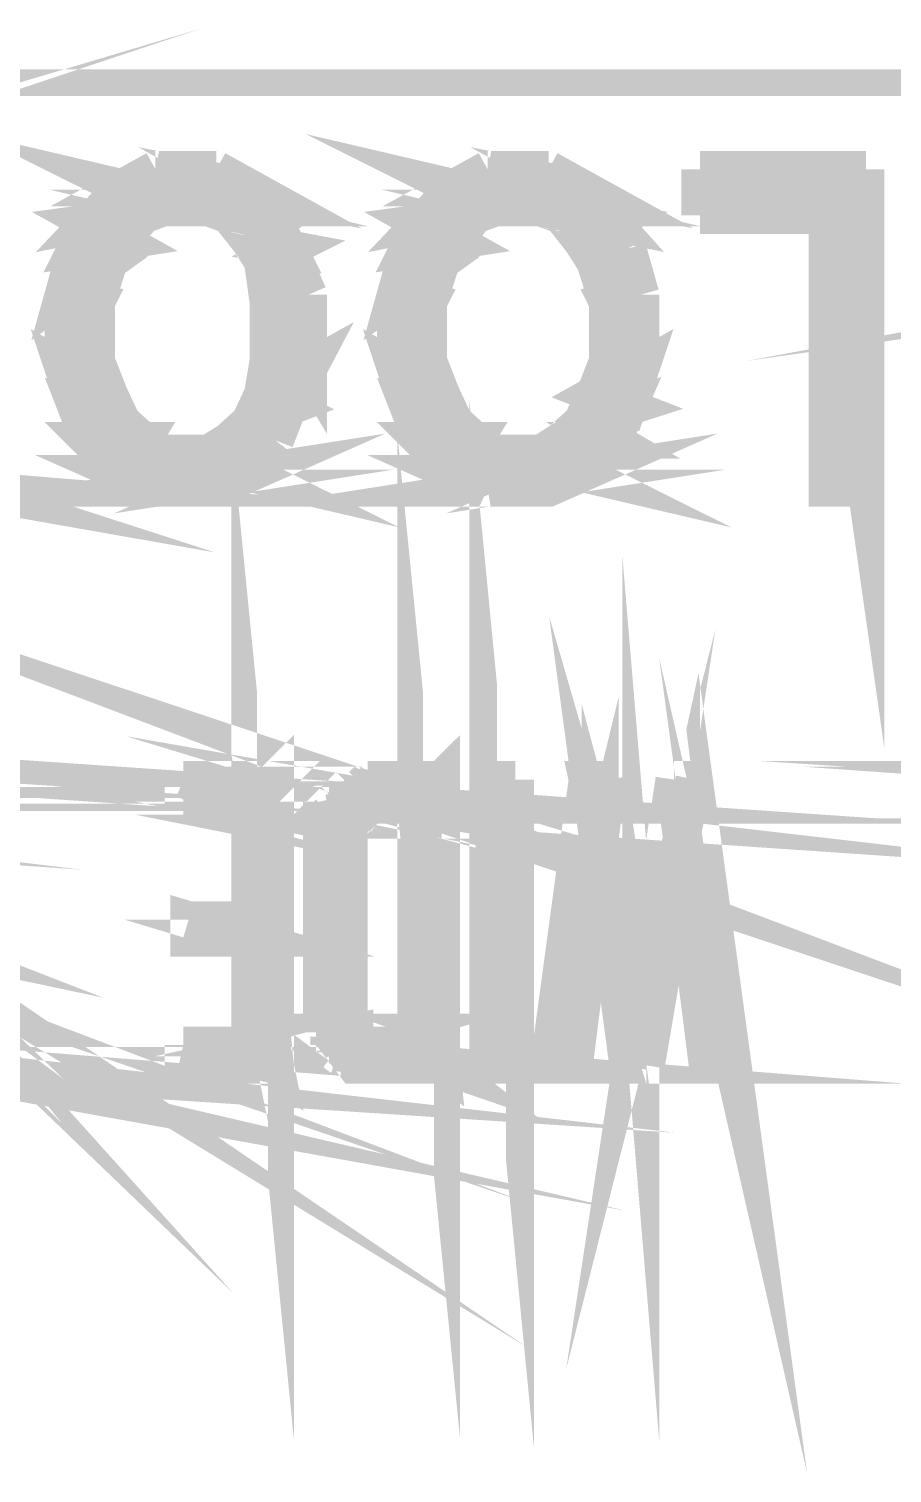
# Model space of a CAD drawing. Header units: inches. Extents: x -524 to 1067, y -71 to 1110.
# Drawn here: x 687.3 to 717.4, y 611.1 to 661.6 of the extents above; entities that cross this region are included whole.
import ezdxf

# ---------------------------------------------------------------- set-up
doc = ezdxf.new("R2010")
doc.units = ezdxf.units.IN
doc.header["$MEASUREMENT"] = 0
doc.layers.add('H', color=7, linetype='Continuous')
doc.layers.add('P', color=7, linetype='Continuous')

msp = doc.modelspace()

# ---------------------------------------------------------------- hatches: boundary and pattern name
at = {"layer": 'H', "linetype": 'Continuous'}
for points in [[(693.5561592938659, 655.2548138905555), (690.5304436847878, 655.9628824408103), (691.7567892151258, 656.6709509910648), (693.8152977839077, 656.6709509910648), (694.9759462322634, 655.9628824408103), (693.5561592938659, 655.2548138905555)], [(705.1443945879837, 655.2548138905555), (702.1186789789053, 655.9628824408103), (703.3450245092436, 656.6709509910648), (705.4035330780255, 656.6709509910648), (706.5641815263812, 655.9628824408103), (705.1443945879837, 655.2548138905555)], [(710.7468957459273, 655.0613724824962), (710.7468957459273, 656.6709509910648), (716.5428383119299, 656.6709509910648), (715.1230513735325, 655.0613724824962), (710.7468957459273, 655.0613724824962)], [(716.5428383119299, 645.5352955950482), (715.1230513735325, 655.0613724824962), (716.5428383119299, 656.6709509910648), (716.5428383119299, 645.5352955950482)], [(691.9465807852973, 655.2548138905555), (689.4391421563023, 654.8058838303424), (690.5304436847878, 655.9628824408103), (693.5561592938659, 655.2548138905555), (691.9465807852973, 655.2548138905555)], [(695.8738063526894, 654.8058838303424), (693.5561592938659, 655.2548138905555), (694.9759462322634, 655.9628824408103), (695.8738063526894, 654.8058838303424)], [(703.5348160794149, 655.2548138905555), (701.0273774504201, 654.8058838303424), (702.1186789789053, 655.9628824408103), (705.1443945879837, 655.2548138905555), (703.5348160794149, 655.2548138905555)], [(707.721180136849, 654.8058838303424), (705.1443945879837, 655.2548138905555), (706.5641815263812, 655.9628824408103), (707.721180136849, 654.8058838303424)], [(689.4391421563023, 654.8058838303424), (691.9465807852973, 655.2548138905555), (691.2385122350424, 655.0613724824962), (690.5304436847878, 654.0941654421996), (690.0815136245747, 653.386096891945), (689.6289337264739, 652.0356568734179), (688.4719351160059, 649.7180098145943), (688.4719351160059, 652.2947953634597), (688.920865176219, 653.9043738720284), (689.4391421563023, 654.8058838303424)], [(695.8738063526894, 654.8058838303424), (696.3263862507904, 653.9043738720284), (697.0344548010453, 652.2947953634597), (697.0344548010453, 649.7180098145943), (695.6840147825183, 652.0356568734179), (695.4248762924767, 653.386096891945), (694.9759462322634, 654.0941654421996), (694.2642278441208, 655.0613724824962), (693.5561592938659, 655.2548138905555), (695.8738063526894, 654.8058838303424)], [(701.0273774504201, 654.8058838303424), (703.5348160794149, 655.2548138905555), (702.8267475291602, 655.0613724824962), (702.1186789789053, 654.0941654421996), (701.6697489186922, 653.386096891945), (701.2171690205914, 652.0356568734179), (700.0601704101236, 649.7180098145943), (700.0601704101236, 652.2947953634597), (700.5091004703365, 653.9043738720284), (701.0273774504201, 654.8058838303424)], [(707.721180136849, 654.8058838303424), (708.1701101970618, 653.9043738720284), (708.6226900951631, 652.2947953634597), (708.6226900951631, 649.7180098145943), (707.4620416468072, 652.0356568734179), (707.013111586594, 653.386096891945), (706.5641815263812, 654.0941654421996), (705.8524631382384, 655.0613724824962), (705.1443945879837, 655.2548138905555), (707.721180136849, 654.8058838303424)], [(715.1230513735325, 645.5352955950482), (715.1230513735325, 655.0613724824962), (716.5428383119299, 645.5352955950482), (715.1230513735325, 645.5352955950482)], [(688.4719351160059, 649.7180098145943), (689.6289337264739, 652.0356568734179), (689.6289337264739, 649.9114512226537), (690.0815136245747, 648.750802774298), (690.5304436847878, 647.852942653872), (691.2385122350424, 647.1412242657291), (691.9465807852973, 646.6922942055161), (690.5304436847878, 645.9842256552613), (689.4391421563023, 647.1412242657291), (688.920865176219, 648.3018727140848), (688.4719351160059, 649.7180098145943)], [(697.0344548010453, 649.7180098145943), (696.3263862507904, 648.3018727140848), (695.8738063526894, 647.1412242657291), (694.9759462322634, 645.9842256552613), (693.5561592938659, 646.6922942055161), (694.2642278441208, 647.1412242657291), (694.9759462322634, 647.852942653872), (695.4248762924767, 648.750802774298), (695.6840147825183, 649.9114512226537), (695.6840147825183, 652.0356568734179), (697.0344548010453, 649.7180098145943)], [(700.0601704101236, 649.7180098145943), (701.2171690205914, 652.0356568734179), (701.2171690205914, 649.9114512226537), (701.6697489186922, 648.750802774298), (702.1186789789053, 647.852942653872), (702.8267475291602, 647.1412242657291), (703.5348160794149, 646.6922942055161), (702.1186789789053, 645.9842256552613), (701.0273774504201, 647.1412242657291), (700.5091004703365, 648.3018727140848), (700.0601704101236, 649.7180098145943)], [(708.6226900951631, 649.7180098145943), (708.1701101970618, 648.3018727140848), (707.721180136849, 647.1412242657291), (706.5641815263812, 645.9842256552613), (705.1443945879837, 646.6922942055161), (705.8524631382384, 647.1412242657291), (706.5641815263812, 647.852942653872), (707.013111586594, 648.750802774298), (707.4620416468072, 649.9114512226537), (707.4620416468072, 652.0356568734179), (708.6226900951631, 649.7180098145943)], [(691.7567892151258, 645.5352955950482), (690.5304436847878, 645.9842256552613), (691.9465807852973, 646.6922942055161), (694.9759462322634, 645.9842256552613), (693.8152977839077, 645.5352955950482), (691.7567892151258, 645.5352955950482)], [(694.9759462322634, 645.9842256552613), (691.9465807852973, 646.6922942055161), (693.5561592938659, 646.6922942055161), (694.9759462322634, 645.9842256552613)], [(703.3450245092436, 645.5352955950482), (702.1186789789053, 645.9842256552613), (703.5348160794149, 646.6922942055161), (706.5641815263812, 645.9842256552613), (705.4035330780255, 645.5352955950482), (703.3450245092436, 645.5352955950482)], [(706.5641815263812, 645.9842256552613), (703.5348160794149, 646.6922942055161), (705.1443945879837, 646.6922942055161), (706.5641815263812, 645.9842256552613)], [(692.6582991734399, 634.3959903611437), (692.6582991734399, 635.3631974014402), (695.8738063526894, 635.3631974014402), (694.9759462322634, 634.3959903611437), (692.6582991734399, 634.3959903611437)], [(695.8738063526894, 625.3845406158912), (694.9759462322634, 634.3959903611437), (695.8738063526894, 635.3631974014402), (695.8738063526894, 625.3845406158912)], [(700.7682389603783, 634.3959903611437), (698.0016618413417, 634.6551288511854), (698.1914534115131, 634.9106175033392), (700.7682389603783, 634.3959903611437)], [(700.7682389603783, 634.3959903611437), (698.1914534115131, 634.9106175033392), (698.4505919015546, 635.1040589113984), (698.7097303915964, 635.1040589113984), (700.7682389603783, 634.3959903611437)], [(700.7682389603783, 634.3959903611437), (698.7097303915964, 635.1040589113984), (698.899521961768, 635.1040589113984), (699.1586604518095, 635.3631974014402), (700.7682389603783, 634.3959903611437)], [(700.7682389603783, 634.3959903611437), (699.1586604518095, 635.3631974014402), (701.6697489186922, 635.3631974014402), (700.7682389603783, 634.3959903611437)], [(701.6697489186922, 625.3845406158912), (700.7682389603783, 634.3959903611437), (701.6697489186922, 635.3631974014402), (701.6697489186922, 625.3845406158912)], [(703.3450245092436, 625.3845406158912), (703.3450245092436, 635.3631974014402), (704.2465344675575, 635.3631974014402), (704.2465344675575, 625.3845406158912), (703.3450245092436, 625.3845406158912)], [(707.2722500766358, 633.2353419127879), (705.4035330780255, 625.3845406158912), (706.8196701785348, 635.3631974014402), (707.4620416468072, 635.3631974014402), (707.2722500766358, 633.2353419127879)], [(708.6226900951631, 627.7021876747147), (707.2722500766358, 633.2353419127879), (707.4620416468072, 635.3631974014402), (708.6226900951631, 627.7021876747147)], [(710.0388271956724, 633.2353419127879), (708.6226900951631, 627.7021876747147), (709.7796887056309, 635.3631974014402), (710.4877572558855, 635.3631974014402), (710.0388271956724, 633.2353419127879)], [(711.907544194283, 625.3845406158912), (710.0388271956724, 633.2353419127879), (710.4877572558855, 635.3631974014402), (711.907544194283, 625.3845406158912)], [(697.7425233513002, 634.3959903611437), (698.0016618413417, 634.6551288511854), (700.7682389603783, 634.3959903611437), (697.7425233513002, 634.3959903611437)], [(695.8738063526894, 625.3845406158912), (694.9759462322634, 629.7606962434966), (694.9759462322634, 634.3959903611437), (695.8738063526894, 625.3845406158912)], [(697.5490819432409, 633.9470603009305), (697.7425233513002, 634.2025489530845), (699.1586604518095, 634.3959903611437), (698.899521961768, 634.2025489530845), (698.7097303915964, 634.2025489530845), (697.5490819432409, 633.9470603009305)], [(698.4505919015546, 633.2353419127879), (697.5490819432409, 626.9941191244601), (697.5490819432409, 633.9470603009305), (698.7097303915964, 634.2025489530845), (698.7097303915964, 633.9470603009305), (698.4505919015546, 633.687921810889), (698.4505919015546, 633.2353419127879)], [(697.7425233513002, 634.2025489530845), (697.7425233513002, 634.3959903611437), (699.1586604518095, 634.3959903611437), (697.7425233513002, 634.2025489530845)], [(701.6697489186922, 625.3845406158912), (700.7682389603783, 626.092609166146), (700.7682389603783, 634.3959903611437), (701.6697489186922, 625.3845406158912)], [(697.5490819432409, 626.9941191244601), (698.4505919015546, 633.2353419127879), (698.4505919015546, 626.7349806344183), (697.5490819432409, 626.9941191244601)], [(705.4035330780255, 625.3845406158912), (707.2722500766358, 633.2353419127879), (707.2722500766358, 632.7864118525749), (705.4035330780255, 625.3845406158912)], [(708.6226900951631, 627.7021876747147), (707.2722500766358, 632.5272733625332), (707.2722500766358, 633.2353419127879), (708.6226900951631, 627.7021876747147)], [(708.6226900951631, 627.7021876747147), (710.0388271956724, 633.2353419127879), (710.0388271956724, 632.7864118525749), (708.6226900951631, 627.7021876747147)], [(711.907544194283, 625.3845406158912), (710.0388271956724, 632.5272733625332), (710.0388271956724, 633.2353419127879), (711.907544194283, 625.3845406158912)], [(705.4035330780255, 625.3845406158912), (707.2722500766358, 632.7864118525749), (707.2722500766358, 632.5272733625332), (706.3050430363396, 625.3845406158912), (705.4035330780255, 625.3845406158912)], [(708.1701101970618, 625.3845406158912), (707.2722500766358, 632.5272733625332), (708.6226900951631, 627.7021876747147), (708.6226900951631, 627.4430491846731), (708.1701101970618, 625.3845406158912)], [(708.6226900951631, 627.7021876747147), (710.0388271956724, 632.7864118525749), (710.0388271956724, 632.5272733625332), (708.8818285852046, 625.3845406158912), (708.6226900951631, 627.7021876747147)], [(710.9403371539865, 625.3845406158912), (710.0388271956724, 632.5272733625332), (711.907544194283, 625.3845406158912), (710.9403371539865, 625.3845406158912)], [(692.9137878255935, 629.7606962434966), (692.9137878255935, 630.4687647937513), (694.9759462322634, 629.7606962434966), (692.9137878255935, 629.7606962434966)], [(694.9759462322634, 629.7606962434966), (692.9137878255935, 630.4687647937513), (694.9759462322634, 630.4687647937513), (694.9759462322634, 629.7606962434966)], [(695.8738063526894, 625.3845406158912), (694.9759462322634, 626.092609166146), (694.9759462322634, 629.7606962434966), (695.8738063526894, 625.3845406158912)], [(708.1701101970618, 625.3845406158912), (708.6226900951631, 627.2496077766139), (708.6226900951631, 627.4430491846731), (708.8818285852046, 625.3845406158912), (708.1701101970618, 625.3845406158912)], [(708.1701101970618, 625.3845406158912), (708.6226900951631, 627.4430491846731), (708.6226900951631, 627.2496077766139), (708.1701101970618, 625.3845406158912)], [(708.8818285852046, 625.3845406158912), (708.6226900951631, 627.4430491846731), (708.6226900951631, 627.7021876747147), (708.8818285852046, 625.3845406158912)], [(697.5490819432409, 626.541539226359), (697.5490819432409, 626.9941191244601), (698.4505919015546, 626.7349806344183), (697.5490819432409, 626.541539226359)], [(697.7425233513002, 626.2824007363174), (697.5490819432409, 626.541539226359), (698.4505919015546, 626.7349806344183), (698.4505919015546, 626.541539226359), (698.7097303915964, 626.541539226359), (698.7097303915964, 626.2824007363174), (697.7425233513002, 626.092609166146), (697.7425233513002, 626.2824007363174)], [(692.6582991734399, 625.3845406158912), (692.6582991734399, 626.092609166146), (695.8738063526894, 625.3845406158912), (692.6582991734399, 625.3845406158912)], [(695.8738063526894, 625.3845406158912), (692.6582991734399, 626.092609166146), (694.9759462322634, 626.092609166146), (695.8738063526894, 625.3845406158912)], [(697.7425233513002, 626.092609166146), (698.7097303915964, 626.2824007363174), (698.899521961768, 626.2824007363174), (699.1586604518095, 626.092609166146), (697.7425233513002, 626.092609166146)], [(701.6697489186922, 625.3845406158912), (698.0016618413417, 625.8334706761044), (698.0016618413417, 626.092609166146), (699.6112403499103, 626.092609166146), (701.6697489186922, 625.3845406158912)], [(701.6697489186922, 625.3845406158912), (698.4505919015546, 625.5743321860626), (698.1914534115131, 625.5743321860626), (698.0016618413417, 625.8334706761044), (701.6697489186922, 625.3845406158912)], [(701.6697489186922, 625.3845406158912), (699.6112403499103, 626.092609166146), (700.7682389603783, 626.092609166146), (701.6697489186922, 625.3845406158912)], [(698.7097303915964, 625.3845406158912), (698.4505919015546, 625.5743321860626), (701.6697489186922, 625.3845406158912), (698.7097303915964, 625.3845406158912)]]:
    msp.add_hatch(color=256, dxfattribs=at).paths.add_polyline_path(points)

# ---------------------------------------------------------------- linework, layer by layer
at = {"layer": 'P'}
for points, const_width in [([(657.1818749029442, 650.2326369567897), (655.05766925218, 649.5245684065353), (658.0833848612583, 650.4260783648492)], 1.288392774432608), ([(1045.838512235043, 659.6966666001433), (322.0245613318464, 659.6966666001433)], 0.927058823529412), ([(743.5808373855753, 655.0613724824964), (741.777817468947, 654.8058838303425), (744.5443945879838, 655.3205109725379)], 1.288392774432608), ([(693.5561592938659, 655.3205109725379), (691.9465807852973, 655.3205109725379), (690.5304436847878, 656.0285795227926), (693.5561592938659, 655.3205109725379)], 1.288392774432608), ([(705.1443945879837, 655.3205109725379), (703.5348160794149, 655.3205109725379), (702.1186789789053, 656.0285795227926), (705.1443945879837, 655.3205109725379)], 1.288392774432608), ([(694.9759462322634, 656.0285795227926), (690.5304436847878, 656.0285795227926), (691.6910921331435, 656.670950991065)], 1.288392774432608), ([(691.6910921331435, 656.670950991065), (694.9759462322634, 656.0285795227926), (693.8152977839077, 656.670950991065)], 1.288392774432608), ([(693.8152977839077, 656.670950991065), (691.6910921331435, 656.670950991065)], 1.288392774432608), ([(691.6910921331435, 656.670950991065), (694.9759462322634, 656.0285795227926)], 1.288392774432608), ([(706.5641815263812, 656.0285795227926), (702.1186789789053, 656.0285795227926), (703.279327427261, 656.670950991065)], 1.288392774432608), ([(703.279327427261, 656.670950991065), (706.5641815263812, 656.0285795227926), (705.4035330780255, 656.670950991065)], 1.288392774432608), ([(705.4035330780255, 656.670950991065), (703.279327427261, 656.670950991065)], 1.288392774432608), ([(703.279327427261, 656.670950991065), (706.5641815263812, 656.0285795227926)], 1.288392774432608), ([(715.1230513735325, 655.0613724824964), (710.6811986639448, 656.670950991065)], 1.288392774432608), ([(710.6811986639448, 656.670950991065), (710.6811986639448, 655.0613724824964)], 1.288392774432608), ([(715.1230513735325, 655.0613724824964), (710.6811986639448, 656.670950991065)], 1.288392774432608), ([(710.6811986639448, 656.670950991065), (716.4771412299476, 656.670950991065)], 1.288392774432608), ([(716.4771412299476, 656.670950991065), (715.1230513735325, 655.0613724824964)], 1.288392774432608), ([(716.4771412299476, 656.670950991065), (715.1230513735325, 655.0613724824964)], 1.288392774432608), ([(715.1230513735325, 655.0613724824964), (716.4771412299476, 645.5352955950484), (716.4771412299476, 656.670950991065)], 1.288392774432608), ([(690.5304436847878, 656.0285795227926), (689.37344507432, 654.8058838303425), (691.9465807852973, 655.3205109725379)], 1.288392774432608), ([(691.9465807852973, 655.3205109725379), (690.5304436847878, 656.0285795227926)], 1.288392774432608), ([(694.9759462322634, 656.0285795227926), (690.5304436847878, 656.0285795227926)], 1.288392774432608), ([(690.5304436847878, 656.0285795227926), (693.5561592938659, 655.3205109725379), (694.9759462322634, 656.0285795227926)], 1.288392774432608), ([(694.9759462322634, 656.0285795227926), (693.5561592938659, 655.3205109725379), (695.8738063526894, 654.8058838303425)], 1.288392774432608), ([(695.8738063526894, 654.8058838303425), (694.9759462322634, 656.0285795227926)], 1.288392774432608), ([(702.1186789789053, 656.0285795227926), (700.9616803684376, 654.8058838303425), (703.5348160794149, 655.3205109725379)], 1.288392774432608), ([(703.5348160794149, 655.3205109725379), (702.1186789789053, 656.0285795227926)], 1.288392774432608), ([(706.5641815263812, 656.0285795227926), (702.1186789789053, 656.0285795227926)], 1.288392774432608), ([(702.1186789789053, 656.0285795227926), (705.1443945879837, 655.3205109725379), (706.5641815263812, 656.0285795227926)], 1.288392774432608), ([(706.5641815263812, 656.0285795227926), (705.1443945879837, 655.3205109725379)], 1.288392774432608), ([(705.1443945879837, 655.3205109725379), (707.6554830548666, 654.8058838303425), (706.5641815263812, 656.0285795227926)], 1.288392774432608), ([(691.2385122350424, 655.0613724824964), (689.37344507432, 654.8058838303425), (690.5304436847878, 654.1598625241822)], 1.288392774432608), ([(691.9465807852973, 655.3205109725379), (691.2385122350424, 655.0613724824964), (689.37344507432, 654.8058838303425)], 1.288392774432608), ([(689.37344507432, 654.8058838303425), (691.9465807852973, 655.3205109725379)], 1.288392774432608), ([(690.5304436847878, 654.1598625241822), (691.2385122350424, 655.0613724824964)], 1.288392774432608), ([(693.5561592938659, 655.3205109725379), (694.2642278441208, 655.0613724824964), (695.8738063526894, 654.8058838303425)], 1.288392774432608), ([(695.8738063526894, 654.8058838303425), (693.5561592938659, 655.3205109725379)], 1.288392774432608), ([(694.2642278441208, 655.0613724824964), (695.8738063526894, 654.8058838303425), (694.9759462322634, 654.1598625241822), (694.2642278441208, 655.0613724824964)], 1.288392774432608), ([(702.8267475291602, 655.0613724824964), (700.9616803684376, 654.8058838303425), (702.1186789789053, 654.1598625241822)], 1.288392774432608), ([(703.5348160794149, 655.3205109725379), (702.8267475291602, 655.0613724824964), (700.9616803684376, 654.8058838303425)], 1.288392774432608), ([(700.9616803684376, 654.8058838303425), (703.5348160794149, 655.3205109725379)], 1.288392774432608), ([(702.1186789789053, 654.1598625241822), (702.8267475291602, 655.0613724824964)], 1.288392774432608), ([(705.1443945879837, 655.3205109725379), (705.8524631382384, 655.0613724824964)], 1.288392774432608), ([(707.6554830548666, 654.8058838303425), (705.1443945879837, 655.3205109725379)], 1.288392774432608), ([(705.8524631382384, 655.0613724824964), (707.6554830548666, 654.8058838303425)], 1.288392774432608), ([(705.8524631382384, 655.0613724824964), (707.6554830548666, 654.8058838303425), (706.5641815263812, 654.1598625241822)], 1.288392774432608), ([(706.5641815263812, 654.1598625241822), (705.8524631382384, 655.0613724824964)], 1.288392774432608), ([(710.6811986639448, 655.0613724824964), (715.1230513735325, 655.0613724824964)], 1.288392774432608), ([(715.1230513735325, 655.0613724824964), (716.4771412299476, 645.5352955950484)], 1.288392774432608), ([(716.4771412299476, 645.5352955950484), (715.1230513735325, 645.5352955950484), (715.1230513735325, 655.0613724824964)], 1.288392774432608), ([(689.37344507432, 654.8058838303425), (690.5304436847878, 654.1598625241822), (688.920865176219, 653.9043738720284), (689.37344507432, 654.8058838303425)], 1.288392774432608), ([(695.8738063526894, 654.8058838303425), (694.9759462322634, 654.1598625241822)], 1.288392774432608), ([(694.9759462322634, 654.1598625241822), (696.3263862507904, 653.9043738720284), (695.8738063526894, 654.8058838303425)], 1.288392774432608), ([(700.9616803684376, 654.8058838303425), (702.1186789789053, 654.1598625241822), (700.5091004703365, 653.9043738720284), (700.9616803684376, 654.8058838303425)], 1.288392774432608), ([(707.6554830548666, 654.8058838303425), (706.5641815263812, 654.1598625241822)], 1.288392774432608), ([(708.1701101970618, 653.9043738720284), (707.6554830548666, 654.8058838303425)], 1.288392774432608), ([(690.5304436847878, 654.1598625241822), (688.920865176219, 653.9043738720284)], 1.288392774432608), ([(688.920865176219, 653.9043738720284), (690.0815136245747, 653.4517939739276), (690.5304436847878, 654.1598625241822)], 1.288392774432608), ([(694.9759462322634, 654.1598625241822), (696.3263862507904, 653.9043738720284), (695.4248762924767, 653.4517939739276)], 1.288392774432608), ([(695.4248762924767, 653.4517939739276), (694.9759462322634, 654.1598625241822)], 1.288392774432608), ([(702.1186789789053, 654.1598625241822), (700.5091004703365, 653.9043738720284)], 1.288392774432608), ([(700.5091004703365, 653.9043738720284), (701.6697489186922, 653.4517939739276), (702.1186789789053, 654.1598625241822)], 1.288392774432608), ([(706.5641815263812, 654.1598625241822), (708.1701101970618, 653.9043738720284)], 1.288392774432608), ([(706.5641815263812, 654.1598625241822), (708.1701101970618, 653.9043738720284)], 1.288392774432608), ([(707.013111586594, 653.4517939739276), (706.5641815263812, 654.1598625241822)], 1.288392774432608), ([(688.920865176219, 653.9043738720284), (690.0815136245747, 653.4517939739276), (688.4719351160059, 652.2947953634598), (688.920865176219, 653.9043738720284)], 1.288392774432608), ([(690.0815136245747, 653.4517939739276), (688.4719351160059, 652.2947953634598)], 1.288392774432608), ([(689.6289337264739, 652.035656873418), (690.0815136245747, 653.4517939739276)], 1.288392774432608), ([(696.3263862507904, 653.9043738720284), (695.4248762924767, 653.4517939739276)], 1.288392774432608), ([(695.4248762924767, 653.4517939739276), (697.0344548010453, 652.2947953634598)], 1.288392774432608), ([(695.4248762924767, 653.4517939739276), (697.0344548010453, 652.2947953634598)], 1.288392774432608), ([(695.618317700536, 652.035656873418), (695.4248762924767, 653.4517939739276)], 1.288392774432608), ([(695.618317700536, 649.9771483046363), (695.618317700536, 652.035656873418), (697.0344548010453, 649.7180098145946)], 1.288392774432608), ([(697.0344548010453, 652.2947953634598), (696.3263862507904, 653.9043738720284)], 1.288392774432608), ([(700.5091004703365, 653.9043738720284), (701.6697489186922, 653.4517939739276), (700.0601704101236, 652.2947953634598), (700.5091004703365, 653.9043738720284)], 1.288392774432608), ([(701.6697489186922, 653.4517939739276), (700.0601704101236, 652.2947953634598)], 1.288392774432608), ([(701.2171690205914, 652.035656873418), (701.6697489186922, 653.4517939739276)], 1.288392774432608), ([(708.1701101970618, 653.9043738720284), (707.013111586594, 653.4517939739276)], 1.288392774432608), ([(708.1701101970618, 653.9043738720284), (707.013111586594, 653.4517939739276)], 1.288392774432608), ([(707.013111586594, 653.4517939739276), (708.6226900951631, 652.2947953634598)], 1.288392774432608), ([(707.013111586594, 653.4517939739276), (708.6226900951631, 652.2947953634598)], 1.288392774432608), ([(707.4620416468072, 652.035656873418), (707.013111586594, 653.4517939739276)], 1.288392774432608), ([(708.6226900951631, 652.2947953634598), (708.1701101970618, 653.9043738720284)], 1.288392774432608), ([(688.4719351160059, 652.2947953634598), (689.6289337264739, 652.035656873418)], 1.288392774432608), ([(688.4719351160059, 652.2947953634598), (689.6289337264739, 652.035656873418), (688.4719351160059, 649.7180098145946)], 1.288392774432608), ([(688.4719351160059, 649.7180098145946), (688.4719351160059, 652.2947953634598)], 1.288392774432608), ([(689.6289337264739, 652.035656873418), (688.4719351160059, 649.7180098145946)], 1.288392774432608), ([(689.6289337264739, 649.9771483046363), (689.6289337264739, 652.035656873418)], 1.288392774432608), ([(697.0344548010453, 652.2947953634598), (695.618317700536, 652.035656873418)], 1.288392774432608), ([(697.0344548010453, 652.2947953634598), (695.618317700536, 652.035656873418)], 1.288392774432608), ([(695.618317700536, 652.035656873418), (697.0344548010453, 649.7180098145946), (697.0344548010453, 652.2947953634598)], 1.288392774432608), ([(700.0601704101236, 652.2947953634598), (701.2171690205914, 652.035656873418)], 1.288392774432608), ([(700.0601704101236, 652.2947953634598), (701.2171690205914, 652.035656873418), (700.0601704101236, 649.7180098145946)], 1.288392774432608), ([(700.0601704101236, 649.7180098145946), (700.0601704101236, 652.2947953634598)], 1.288392774432608), ([(701.2171690205914, 652.035656873418), (700.0601704101236, 649.7180098145946)], 1.288392774432608), ([(701.2171690205914, 649.9771483046363), (701.2171690205914, 652.035656873418)], 1.288392774432608), ([(708.6226900951631, 652.2947953634598), (707.4620416468072, 652.035656873418), (708.6226900951631, 649.7180098145946)], 1.288392774432608), ([(708.6226900951631, 652.2947953634598), (707.4620416468072, 652.035656873418)], 1.288392774432608), ([(707.4620416468072, 649.9771483046363), (707.4620416468072, 652.035656873418)], 1.288392774432608), ([(707.4620416468072, 652.035656873418), (708.6226900951631, 649.7180098145946)], 1.288392774432608), ([(708.6226900951631, 649.7180098145946), (708.6226900951631, 652.2947953634598)], 1.288392774432608), ([(690.0815136245747, 648.8164998562804), (688.4719351160059, 649.7180098145946), (688.920865176219, 648.3675697960673)], 1.288392774432608), ([(695.4248762924767, 648.8164998562804), (697.0344548010453, 649.7180098145946), (696.3263862507904, 648.3675697960673)], 1.288392774432608), ([(701.6697489186922, 648.8164998562804), (700.0601704101236, 649.7180098145946), (700.5091004703365, 648.3675697960673)], 1.288392774432608), ([(708.1701101970618, 648.3675697960673), (707.013111586594, 648.8164998562804), (708.6226900951631, 649.7180098145946), (708.1701101970618, 648.3675697960673)], 1.288392774432608), ([(688.4719351160059, 649.7180098145946), (689.6289337264739, 649.9771483046363), (690.0815136245747, 648.8164998562804)], 1.288392774432608), ([(688.4719351160059, 649.7180098145946), (689.6289337264739, 649.9771483046363)], 1.288392774432608), ([(695.618317700536, 649.9771483046363), (695.4248762924767, 648.8164998562804)], 1.288392774432608), ([(697.0344548010453, 649.7180098145946), (695.618317700536, 649.9771483046363)], 1.288392774432608), ([(697.0344548010453, 649.7180098145946), (695.618317700536, 649.9771483046363)], 1.288392774432608), ([(700.0601704101236, 649.7180098145946), (701.2171690205914, 649.9771483046363), (701.6697489186922, 648.8164998562804)], 1.288392774432608), ([(700.0601704101236, 649.7180098145946), (701.2171690205914, 649.9771483046363)], 1.288392774432608), ([(708.6226900951631, 649.7180098145946), (707.4620416468072, 649.9771483046363), (707.013111586594, 648.8164998562804)], 1.288392774432608), ([(708.6226900951631, 649.7180098145946), (707.4620416468072, 649.9771483046363)], 1.288392774432608), ([(690.0815136245747, 648.8164998562804), (688.4719351160059, 649.7180098145946)], 1.288392774432608), ([(695.4248762924767, 648.8164998562804), (697.0344548010453, 649.7180098145946)], 1.288392774432608), ([(701.6697489186922, 648.8164998562804), (700.0601704101236, 649.7180098145946)], 1.288392774432608), ([(707.013111586594, 648.8164998562804), (708.6226900951631, 649.7180098145946)], 1.288392774432608), ([(688.920865176219, 648.3675697960673), (690.0815136245747, 648.8164998562804), (690.5304436847878, 647.8529426538721)], 1.288392774432608), ([(694.9759462322634, 647.8529426538721), (696.3263862507904, 648.3675697960673), (695.4248762924767, 648.8164998562804), (694.9759462322634, 647.8529426538721)], 1.288392774432608), ([(700.5091004703365, 648.3675697960673), (701.6697489186922, 648.8164998562804), (702.1186789789053, 647.8529426538721)], 1.288392774432608), ([(690.5304436847878, 647.8529426538721), (688.920865176219, 648.3675697960673), (689.37344507432, 647.2069213477118)], 1.288392774432608), ([(688.920865176219, 648.3675697960673), (690.0815136245747, 648.8164998562804)], 1.288392774432608), ([(696.3263862507904, 648.3675697960673), (695.4248762924767, 648.8164998562804)], 1.288392774432608), ([(702.1186789789053, 647.8529426538721), (700.5091004703365, 648.3675697960673), (700.9616803684376, 647.2069213477118)], 1.288392774432608), ([(700.5091004703365, 648.3675697960673), (701.6697489186922, 648.8164998562804)], 1.288392774432608), ([(706.5641815263812, 647.8529426538721), (708.1701101970618, 648.3675697960673), (707.013111586594, 648.8164998562804)], 1.288392774432608), ([(707.013111586594, 648.8164998562804), (706.5641815263812, 647.8529426538721)], 1.288392774432608), ([(706.5641815263812, 647.8529426538721), (708.1701101970618, 648.3675697960673), (707.6554830548666, 647.2069213477118)], 1.288392774432608), ([(690.5304436847878, 647.8529426538721), (688.920865176219, 648.3675697960673)], 1.288392774432608), ([(689.37344507432, 647.2069213477118), (690.5304436847878, 647.8529426538721), (691.2385122350424, 647.2069213477118)], 1.288392774432608), ([(694.9759462322634, 647.8529426538721), (696.3263862507904, 648.3675697960673)], 1.288392774432608), ([(696.3263862507904, 648.3675697960673), (695.8738063526894, 647.2069213477118)], 1.288392774432608), ([(702.1186789789053, 647.8529426538721), (700.5091004703365, 648.3675697960673)], 1.288392774432608), ([(700.9616803684376, 647.2069213477118), (702.1186789789053, 647.8529426538721), (702.8267475291602, 647.2069213477118)], 1.288392774432608), ([(705.8524631382384, 647.2069213477118), (707.6554830548666, 647.2069213477118), (706.5641815263812, 647.8529426538721), (705.8524631382384, 647.2069213477118)], 1.288392774432608), ([(664.1348160794148, 635.1697559933809), (666.1969744860846, 634.4616874431263), (664.328257487474, 635.1697559933809)], 1.288392774432608), ([(689.37344507432, 647.2069213477118), (690.5304436847878, 647.8529426538721)], 1.288392774432608), ([(690.5304436847878, 646.0499227372438), (691.2385122350424, 647.2069213477118), (691.9465807852973, 646.7579912874985)], 1.288392774432608), ([(694.9759462322634, 646.0499227372438), (694.2642278441208, 647.2069213477118), (693.5561592938659, 646.7579912874985)], 1.288392774432608), ([(694.9759462322634, 647.8529426538721), (694.2642278441208, 647.2069213477118)], 1.288392774432608), ([(695.8738063526894, 647.2069213477118), (694.9759462322634, 647.8529426538721)], 1.288392774432608), ([(695.8738063526894, 647.2069213477118), (694.9759462322634, 647.8529426538721)], 1.288392774432608), ([(700.9616803684376, 647.2069213477118), (702.1186789789053, 647.8529426538721)], 1.288392774432608), ([(702.1186789789053, 646.0499227372438), (702.8267475291602, 647.2069213477118), (703.5348160794149, 646.7579912874985)], 1.288392774432608), ([(706.5641815263812, 646.0499227372438), (705.8524631382384, 647.2069213477118), (705.1443945879837, 646.7579912874985)], 1.288392774432608), ([(707.6554830548666, 647.2069213477118), (706.5641815263812, 647.8529426538721)], 1.288392774432608), ([(680.3583454911795, 646.9514326955577), (677.7852097802024, 646.7579912874985), (684.7381509566728, 645.5352955950484), (680.3583454911795, 646.9514326955577)], 1.288392774432608), ([(690.5304436847878, 646.0499227372438), (691.2385122350424, 647.2069213477118), (689.37344507432, 647.2069213477118), (690.5304436847878, 646.0499227372438)], 1.288392774432608), ([(691.2385122350424, 647.2069213477118), (689.37344507432, 647.2069213477118)], 1.288392774432608), ([(691.9465807852973, 646.7579912874985), (694.9759462322634, 646.0499227372438), (693.5561592938659, 646.7579912874985)], 1.288392774432608), ([(694.9759462322634, 646.0499227372438), (694.2642278441208, 647.2069213477118)], 1.288392774432608), ([(694.2642278441208, 647.2069213477118), (695.8738063526894, 647.2069213477118)], 1.288392774432608), ([(694.2642278441208, 647.2069213477118), (695.8738063526894, 647.2069213477118)], 1.288392774432608), ([(695.8738063526894, 647.2069213477118), (694.9759462322634, 646.0499227372438)], 1.288392774432608), ([(694.9759462322634, 630.4687647937515), (694.9759462322634, 634.4616874431263), (695.8738063526894, 625.3845406158912)], 1.288392774432608), ([(702.1186789789053, 646.0499227372438), (702.8267475291602, 647.2069213477118), (700.9616803684376, 647.2069213477118), (702.1186789789053, 646.0499227372438)], 1.288392774432608), ([(702.8267475291602, 647.2069213477118), (700.9616803684376, 647.2069213477118)], 1.288392774432608), ([(703.5348160794149, 646.7579912874985), (706.5641815263812, 646.0499227372438), (705.1443945879837, 646.7579912874985)], 1.288392774432608), ([(706.5641815263812, 646.0499227372438), (705.8524631382384, 647.2069213477118)], 1.288392774432608), ([(705.8524631382384, 647.2069213477118), (707.6554830548666, 647.2069213477118)], 1.288392774432608), ([(707.6554830548666, 647.2069213477118), (706.5641815263812, 646.0499227372438)], 1.288392774432608), ([(693.8152977839077, 645.5352955950484), (691.6910921331435, 645.5352955950484), (694.9759462322634, 646.0499227372438), (693.8152977839077, 645.5352955950484)], 1.288392774432608), ([(690.5304436847878, 646.0499227372438), (691.9465807852973, 646.7579912874985), (694.9759462322634, 646.0499227372438)], 1.288392774432608), ([(691.9465807852973, 646.7579912874985), (690.5304436847878, 646.0499227372438)], 1.288392774432608), ([(691.9465807852973, 646.7579912874985), (693.5561592938659, 646.7579912874985), (691.9465807852973, 646.7579912874985), (691.9465807852973, 646.7579912874985), (693.5561592938659, 646.7579912874985)], 1.288392774432608), ([(693.5561592938659, 646.7579912874985), (694.9759462322634, 646.0499227372438)], 1.288392774432608), ([(705.4035330780255, 645.5352955950484), (703.279327427261, 645.5352955950484), (706.5641815263812, 646.0499227372438), (705.4035330780255, 645.5352955950484)], 1.288392774432608), ([(702.1186789789053, 646.0499227372438), (703.5348160794149, 646.7579912874985), (706.5641815263812, 646.0499227372438)], 1.288392774432608), ([(703.5348160794149, 646.7579912874985), (702.1186789789053, 646.0499227372438)], 1.288392774432608), ([(703.5348160794149, 646.7579912874985), (705.1443945879837, 646.7579912874985), (703.5348160794149, 646.7579912874985), (703.5348160794149, 646.7579912874985), (705.1443945879837, 646.7579912874985)], 1.288392774432608), ([(705.1443945879837, 646.7579912874985), (706.5641815263812, 646.0499227372438)], 1.288392774432608), ([(678.4932783304571, 646.0499227372438), (684.7381509566728, 645.5352955950484), (680.1028568390259, 645.5352955950484)], 1.288392774432608), ([(694.9759462322634, 646.0499227372438), (690.5304436847878, 646.0499227372438), (691.6910921331435, 645.5352955950484)], 1.288392774432608), ([(694.9759462322634, 646.0499227372438), (690.5304436847878, 646.0499227372438)], 1.288392774432608), ([(691.6910921331435, 645.5352955950484), (694.9759462322634, 646.0499227372438)], 1.288392774432608), ([(706.5641815263812, 646.0499227372438), (702.1186789789053, 646.0499227372438), (703.279327427261, 645.5352955950484)], 1.288392774432608), ([(706.5641815263812, 646.0499227372438), (702.1186789789053, 646.0499227372438)], 1.288392774432608), ([(703.279327427261, 645.5352955950484), (706.5641815263812, 646.0499227372438)], 1.288392774432608), ([(698.6440333096141, 635.1697559933809), (700.7682389603783, 634.4616874431263), (698.899521961768, 635.1697559933809)], 1.288392774432608), ([(681.0700638793221, 630.7279032837932), (682.2270624897901, 630.0198347335386), (680.8109253892806, 630.9833919359469)], 1.288392774432608), ([(708.6226900951631, 627.5087462666554), (708.8161315032223, 625.3845406158912), (708.6226900951631, 627.7021876747149), (708.6226900951631, 627.5087462666554)], 1.288392774432608), ([(680.5517868992388, 631.6294132421071), (682.2270624897901, 630.0198347335386), (680.5517868992388, 631.8849018942612), (680.5517868992388, 631.6294132421071)], 1.288392774432608), ([(680.5517868992388, 632.1440403843028), (682.2270624897901, 630.0198347335386), (680.3583454911795, 632.337481792362), (680.5517868992388, 632.1440403843028)], 1.288392774432608), ([(708.6226900951631, 627.7021876747149), (707.2065529946533, 632.5929704445157), (708.1701101970618, 625.3845406158912)], 1.288392774432608), ([(710.0388271956724, 633.3010389947704), (708.6226900951631, 627.7021876747149), (709.7796887056309, 635.3631974014404)], 1.288392774432608), ([(710.4877572558855, 635.3631974014404), (710.0388271956724, 633.3010389947704), (711.8418471123005, 625.3845406158912), (710.4877572558855, 635.3631974014404)], 1.288392774432608), ([(695.8738063526894, 635.3631974014404), (694.9759462322634, 634.4616874431263), (695.8738063526894, 625.3845406158912), (695.8738063526894, 635.3631974014404)], 1.288392774432608), ([(703.279327427261, 635.3631974014404), (704.2465344675575, 625.3845406158912), (704.2465344675575, 635.3631974014404)], 1.288392774432608), ([(710.0388271956724, 633.0455503426167), (710.0388271956724, 633.3010389947704), (708.6226900951631, 627.7021876747149)], 1.288392774432608), ([(680.8109253892806, 631.4359718340479), (680.5517868992388, 631.6294132421071), (682.2270624897901, 630.0198347335386)], 1.288392774432608), ([(701.6697489186922, 635.3631974014404), (700.7682389603783, 634.4616874431263), (701.6697489186922, 625.3845406158912), (701.6697489186922, 635.3631974014404)], 1.288392774432608), ([(707.2065529946533, 632.5929704445157), (707.2065529946533, 632.8521089345575), (705.4035330780255, 625.3845406158912)], 1.288392774432608), ([(708.6226900951631, 627.7021876747149), (707.2065529946533, 633.0455503426167), (707.2065529946533, 632.5929704445157)], 1.288392774432608), ([(666.1969744860846, 634.4616874431263), (665.0363260377289, 634.4616874431263), (663.4267475291601, 634.6551288511855), (666.1969744860846, 634.4616874431263)], 1.288392774432608), ([(700.7682389603783, 634.4616874431263), (699.6112403499103, 634.4616874431263), (697.9359647593594, 634.6551288511855), (700.7682389603783, 634.4616874431263)], 1.288392774432608), ([(709.7796887056309, 635.3631974014404), (710.0388271956724, 633.3010389947704), (710.4877572558855, 635.3631974014404)], 1.288392774432608), ([(698.1914534115131, 634.9106175033392), (700.7682389603783, 634.4616874431263), (698.4505919015546, 635.1697559933809)], 1.288392774432608), ([(677.591768372143, 635.1697559933809), (674.5660527630648, 635.3631974014404), (677.3326298821012, 635.3631974014404), (677.591768372143, 635.1697559933809)], 1.288392774432608), ([(694.9759462322634, 634.4616874431263), (692.6582991734399, 635.3631974014404)], 1.288392774432608), ([(692.6582991734399, 635.3631974014404), (692.6582991734399, 634.4616874431263)], 1.288392774432608), ([(694.9759462322634, 634.4616874431263), (692.6582991734399, 635.3631974014404)], 1.288392774432608), ([(692.6582991734399, 635.3631974014404), (695.8738063526894, 635.3631974014404), (694.9759462322634, 634.4616874431263)], 1.288392774432608), ([(698.899521961768, 635.1697559933809), (699.0929633698272, 635.3631974014404)], 1.288392774432608), ([(699.0929633698272, 635.3631974014404), (700.7682389603783, 634.4616874431263)], 1.288392774432608), ([(699.0929633698272, 635.3631974014404), (700.7682389603783, 634.4616874431263)], 1.288392774432608), ([(700.7682389603783, 634.4616874431263), (699.3521018598688, 635.3631974014404), (699.0929633698272, 635.3631974014404)], 1.288392774432608), ([(700.7682389603783, 634.4616874431263), (699.3521018598688, 635.3631974014404)], 1.288392774432608), ([(699.3521018598688, 635.3631974014404), (701.6697489186922, 635.3631974014404)], 1.288392774432608), ([(701.6697489186922, 635.3631974014404), (700.7682389603783, 634.4616874431263)], 1.288392774432608), ([(703.279327427261, 635.3631974014404), (704.2465344675575, 635.3631974014404), (703.279327427261, 635.3631974014404), (703.279327427261, 635.3631974014404), (704.2465344675575, 635.3631974014404)], 1.288392774432608), ([(703.279327427261, 635.3631974014404), (704.2465344675575, 625.3845406158912), (703.279327427261, 625.3845406158912), (703.279327427261, 635.3631974014404)], 1.288392774432608), ([(706.7539730965525, 635.3631974014404), (707.2065529946533, 633.3010389947704), (705.4035330780255, 625.3845406158912)], 1.288392774432608), ([(705.4035330780255, 625.3845406158912), (706.7539730965525, 635.3631974014404)], 1.288392774432608), ([(707.4620416468072, 635.3631974014404), (706.7539730965525, 635.3631974014404), (707.2065529946533, 633.3010389947704)], 1.288392774432608), ([(707.2065529946533, 633.3010389947704), (707.4620416468072, 635.3631974014404)], 1.288392774432608), ([(707.4620416468072, 635.3631974014404), (707.2065529946533, 633.3010389947704)], 1.288392774432608), ([(708.6226900951631, 627.7021876747149), (707.4620416468072, 635.3631974014404)], 1.288392774432608), ([(710.4877572558855, 635.3631974014404), (709.7796887056309, 635.3631974014404)], 1.288392774432608), ([(709.7796887056309, 635.3631974014404), (710.0388271956724, 633.3010389947704)], 1.288392774432608), ([(735.9818749029444, 635.1697559933809), (732.956159293866, 635.3631974014404), (735.5329448427312, 635.3631974014404)], 1.288392774432608), ([(677.7852097802024, 635.1697559933809), (674.0514256208692, 635.1697559933809), (678.0406984323561, 634.9106175033392), (677.7852097802024, 635.1697559933809)], 1.288392774432608), ([(674.0514256208692, 635.1697559933809), (678.0406984323561, 634.9106175033392), (674.0514256208692, 635.1697559933809), (678.0406984323561, 634.9106175033392), (673.8579842128099, 634.9106175033392), (674.0514256208692, 635.1697559933809)], 1.288392774432608), ([(700.7682389603783, 634.4616874431263), (698.4505919015546, 635.1697559933809), (698.6440333096141, 635.1697559933809)], 1.288392774432608), ([(698.1914534115131, 634.9106175033392), (697.9359647593594, 634.6551288511855)], 1.288392774432608), ([(698.4505919015546, 635.1697559933809), (698.1914534115131, 634.9106175033392)], 1.288392774432608), ([(700.7682389603783, 634.4616874431263), (698.1914534115131, 634.9106175033392)], 1.288392774432608), ([(698.6440333096141, 635.1697559933809), (700.7682389603783, 634.4616874431263)], 1.288392774432608), ([(698.899521961768, 635.1697559933809), (698.6440333096141, 635.1697559933809)], 1.288392774432608), ([(700.7682389603783, 634.4616874431263), (698.899521961768, 635.1697559933809)], 1.288392774432608), ([(736.1753163110036, 635.1697559933809), (732.5072292336529, 635.1697559933809), (736.1753163110036, 635.1697559933809), (732.5072292336529, 635.1697559933809), (736.1753163110036, 634.9106175033392), (736.1753163110036, 635.1697559933809)], 1.288392774432608), ([(677.0771412299475, 634.4616874431263), (674.7594941711241, 634.4616874431263), (678.0406984323561, 634.6551288511855)], 1.288392774432608), ([(674.7594941711241, 634.4616874431263), (678.0406984323561, 634.6551288511855), (673.8579842128099, 634.6551288511855)], 1.288392774432608), ([(692.6582991734399, 634.4616874431263), (694.9759462322634, 634.4616874431263)], 1.288392774432608), ([(699.6112403499103, 634.4616874431263), (697.9359647593594, 634.6551288511855), (697.7425233513002, 634.4616874431263), (699.6112403499103, 634.4616874431263)], 1.288392774432608), ([(699.0929633698272, 634.4616874431263), (698.899521961768, 634.2025489530847), (697.7425233513002, 634.2025489530847)], 1.288392774432608), ([(697.7425233513002, 634.2025489530847), (699.0929633698272, 634.4616874431263)], 1.288392774432608), ([(699.6112403499103, 634.4616874431263), (697.7425233513002, 634.4616874431263)], 1.288392774432608), ([(697.7425233513002, 634.4616874431263), (699.6112403499103, 634.4616874431263)], 1.288392774432608), ([(699.3521018598688, 634.4616874431263), (697.7425233513002, 634.4616874431263), (699.0929633698272, 634.4616874431263), (699.3521018598688, 634.4616874431263)], 1.288392774432608), ([(697.7425233513002, 634.4616874431263), (699.0929633698272, 634.4616874431263)], 1.288392774432608), ([(699.0929633698272, 634.4616874431263), (697.7425233513002, 634.2025489530847)], 1.288392774432608), ([(697.7425233513002, 634.2025489530847), (697.7425233513002, 634.4616874431263)], 1.288392774432608), ([(697.9359647593594, 634.6551288511855), (700.7682389603783, 634.4616874431263)], 1.288392774432608), ([(697.9359647593594, 634.6551288511855), (700.7682389603783, 634.4616874431263), (697.9359647593594, 634.6551288511855)], 1.288392774432608), ([(697.9359647593594, 634.6551288511855), (697.9359647593594, 634.6551288511855)], 1.288392774432608), ([(700.7682389603783, 634.4616874431263), (700.7682389603783, 626.0926091661461), (701.6697489186922, 625.3845406158912), (700.7682389603783, 634.4616874431263)], 1.288392774432608), ([(735.5329448427312, 634.4616874431263), (733.2152977839078, 634.4616874431263), (736.4344548010454, 634.6551288511855)], 1.288392774432608), ([(733.2152977839078, 634.4616874431263), (736.4344548010454, 634.6551288511855), (732.2480907436111, 634.6551288511855)], 1.288392774432608), ([(698.6440333096141, 633.9470603009306), (697.4833848612584, 633.9470603009306), (698.4505919015546, 633.7536188928714), (698.6440333096141, 633.9470603009306)], 1.288392774432608), ([(698.6440333096141, 634.2025489530847), (697.4833848612584, 633.9470603009306), (698.6440333096141, 634.2025489530847)], 1.288392774432608), ([(698.6440333096141, 634.2025489530847), (697.4833848612584, 633.9470603009306)], 1.288392774432608), ([(697.4833848612584, 633.9470603009306), (697.7425233513002, 634.2025489530847)], 1.288392774432608), ([(697.4833848612584, 633.9470603009306), (698.4505919015546, 633.7536188928714)], 1.288392774432608), ([(697.4833848612584, 633.7536188928714), (697.4833848612584, 633.9470603009306)], 1.288392774432608), ([(698.899521961768, 634.2025489530847), (697.7425233513002, 634.2025489530847), (698.6440333096141, 634.2025489530847), (698.899521961768, 634.2025489530847)], 1.288392774432608), ([(697.7425233513002, 634.2025489530847), (698.6440333096141, 634.2025489530847)], 1.288392774432608), ([(698.4505919015546, 633.4944804028298), (697.4833848612584, 633.4944804028298), (698.4505919015546, 633.3010389947704), (698.4505919015546, 633.4944804028298)], 1.288392774432608), ([(697.4833848612584, 633.7536188928714), (698.4505919015546, 633.4944804028298), (697.4833848612584, 633.4944804028298), (697.4833848612584, 633.7536188928714)], 1.288392774432608), ([(698.4505919015546, 633.7536188928714), (697.4833848612584, 633.7536188928714)], 1.288392774432608), ([(698.4505919015546, 633.7536188928714), (697.4833848612584, 633.7536188928714)], 1.288392774432608), ([(697.4833848612584, 633.7536188928714), (698.4505919015546, 633.4944804028298), (698.4505919015546, 633.7536188928714)], 1.288392774432608), ([(697.4833848612584, 633.4944804028298), (698.4505919015546, 633.3010389947704)], 1.288392774432608), ([(697.4833848612584, 627.0561663685546), (697.4833848612584, 633.4944804028298)], 1.288392774432608), ([(698.4505919015546, 633.3010389947704), (698.4505919015546, 627.2496077766139), (697.4833848612584, 627.0561663685546)], 1.288392774432608), ([(697.4833848612584, 627.0561663685546), (698.4505919015546, 633.3010389947704)], 1.288392774432608), ([(698.4505919015546, 633.3010389947704), (697.4833848612584, 627.0561663685546)], 1.288392774432608), ([(707.2065529946533, 633.3010389947704), (705.4035330780255, 625.3845406158912)], 1.288392774432608), ([(707.2065529946533, 633.0455503426167), (707.2065529946533, 633.3010389947704)], 1.288392774432608), ([(707.2065529946533, 633.0455503426167), (707.2065529946533, 633.3010389947704)], 1.288392774432608), ([(707.2065529946533, 633.3010389947704), (708.6226900951631, 627.7021876747149)], 1.288392774432608), ([(707.2065529946533, 633.3010389947704), (708.6226900951631, 627.7021876747149)], 1.288392774432608), ([(710.0388271956724, 633.0455503426167), (710.0388271956724, 633.3010389947704)], 1.288392774432608), ([(710.0388271956724, 633.3010389947704), (711.8418471123005, 625.3845406158912)], 1.288392774432608), ([(705.4035330780255, 625.3845406158912), (707.2065529946533, 633.0455503426167)], 1.288392774432608), ([(705.4035330780255, 625.3845406158912), (707.2065529946533, 633.0455503426167)], 1.288392774432608), ([(707.2065529946533, 632.8521089345575), (705.4035330780255, 625.3845406158912)], 1.288392774432608), ([(707.2065529946533, 633.0455503426167), (707.2065529946533, 632.8521089345575)], 1.288392774432608), ([(708.6226900951631, 627.7021876747149), (707.2065529946533, 633.0455503426167)], 1.288392774432608), ([(708.6226900951631, 627.7021876747149), (710.0388271956724, 633.0455503426167)], 1.288392774432608), ([(708.6226900951631, 627.7021876747149), (710.0388271956724, 633.0455503426167)], 1.288392774432608), ([(710.0388271956724, 632.8521089345575), (708.6226900951631, 627.7021876747149), (710.0388271956724, 632.8521089345575)], 1.288392774432608), ([(710.0388271956724, 632.8521089345575), (708.6226900951631, 627.7021876747149)], 1.288392774432608), ([(710.0388271956724, 632.5929704445157), (711.8418471123005, 625.3845406158912), (710.0388271956724, 633.0455503426167)], 1.288392774432608), ([(710.0388271956724, 633.0455503426167), (710.0388271956724, 632.5929704445157)], 1.288392774432608), ([(711.8418471123005, 625.3845406158912), (710.0388271956724, 633.0455503426167)], 1.288392774432608), ([(710.0388271956724, 633.0455503426167), (710.0388271956724, 632.8521089345575)], 1.288392774432608), ([(705.4035330780255, 625.3845406158912), (707.2065529946533, 632.5929704445157)], 1.288392774432608), ([(705.4035330780255, 625.3845406158912), (707.2065529946533, 632.5929704445157)], 1.288392774432608), ([(707.2065529946533, 632.5929704445157), (706.3050430363396, 625.3845406158912)], 1.288392774432608), ([(708.6226900951631, 627.7021876747149), (707.2065529946533, 632.5929704445157), (707.2065529946533, 632.5929704445157), (708.6226900951631, 627.7021876747149)], 1.288392774432608), ([(707.2065529946533, 632.5929704445157), (708.6226900951631, 627.7021876747149)], 1.288392774432608), ([(710.0388271956724, 632.5929704445157), (708.6226900951631, 627.7021876747149), (708.8161315032223, 625.3845406158912)], 1.288392774432608), ([(708.8161315032223, 625.3845406158912), (710.0388271956724, 632.5929704445157)], 1.288392774432608), ([(710.0388271956724, 632.5929704445157), (711.8418471123005, 625.3845406158912), (710.0388271956724, 632.5929704445157), (711.8418471123005, 625.3845406158912)], 1.288392774432608), ([(711.8418471123005, 625.3845406158912), (710.9403371539865, 625.3845406158912), (710.0388271956724, 632.5929704445157)], 1.288392774432608), ([(680.1028568390259, 630.4687647937515), (682.2270624897901, 630.0198347335386), (681.0700638793221, 630.4687647937515), (680.1028568390259, 630.4687647937515)], 1.288392774432608), ([(692.8480907436112, 630.4687647937515), (692.8480907436112, 629.8263933254791), (694.9759462322634, 629.8263933254791), (692.8480907436112, 630.4687647937515)], 1.288392774432608), ([(692.8480907436112, 630.4687647937515), (694.9759462322634, 630.4687647937515)], 1.288392774432608), ([(694.9759462322634, 630.4687647937515), (692.8480907436112, 630.4687647937515)], 1.288392774432608), ([(692.8480907436112, 630.4687647937515), (692.8480907436112, 630.4687647937515)], 1.288392774432608), ([(694.9759462322634, 630.4687647937515), (692.8480907436112, 630.4687647937515)], 1.288392774432608), ([(692.8480907436112, 630.4687647937515), (694.9759462322634, 629.8263933254791), (694.9759462322634, 630.4687647937515)], 1.288392774432608), ([(695.8738063526894, 625.3845406158912), (694.9759462322634, 630.4687647937515)], 1.288392774432608), ([(694.9759462322634, 630.4687647937515), (694.9759462322634, 629.8263933254791)], 1.288392774432608), ([(695.8738063526894, 625.3845406158912), (694.9759462322634, 630.4687647937515)], 1.288392774432608), ([(679.6502769409249, 626.0926091661461), (683.5775025083171, 625.3845406158912), (680.5517868992388, 626.0926091661461)], 1.288392774432608), ([(694.9759462322634, 629.8263933254791), (694.9759462322634, 626.0926091661461), (695.8738063526894, 625.3845406158912), (694.9759462322634, 629.8263933254791)], 1.288392774432608), ([(694.9759462322634, 629.8263933254791), (695.8738063526894, 625.3845406158912)], 1.288392774432608), ([(698.4505919015546, 627.2496077766139), (697.4833848612584, 627.0561663685546)], 1.288392774432608), ([(697.4833848612584, 627.0561663685546), (698.4505919015546, 626.800677716401), (698.4505919015546, 627.2496077766139)], 1.288392774432608), ([(708.8161315032223, 625.3845406158912), (708.1701101970618, 625.3845406158912), (708.6226900951631, 627.2496077766139)], 1.288392774432608), ([(708.6226900951631, 627.5087462666554), (708.1701101970618, 625.3845406158912), (708.6226900951631, 627.7021876747149)], 1.288392774432608), ([(708.1701101970618, 625.3845406158912), (708.6226900951631, 627.7021876747149)], 1.288392774432608), ([(708.6226900951631, 627.5087462666554), (708.1701101970618, 625.3845406158912), (708.6226900951631, 627.5087462666554)], 1.288392774432608), ([(708.6226900951631, 627.2496077766139), (708.1701101970618, 625.3845406158912), (708.6226900951631, 627.2496077766139), (708.6226900951631, 627.2496077766139)], 1.288392774432608), ([(708.8161315032223, 625.3845406158912), (708.6226900951631, 627.7021876747149), (708.6226900951631, 627.7021876747149), (708.8161315032223, 625.3845406158912)], 1.288392774432608), ([(708.6226900951631, 627.7021876747149), (708.6226900951631, 627.5087462666554)], 1.288392774432608), ([(708.6226900951631, 627.5087462666554), (708.8161315032223, 625.3845406158912), (708.6226900951631, 627.5087462666554)], 1.288392774432608), ([(708.6226900951631, 627.2496077766139), (708.8161315032223, 625.3845406158912)], 1.288392774432608), ([(679.6502769409249, 625.6400292680453), (683.5775025083171, 625.3845406158912), (679.6502769409249, 625.8334706761045), (679.6502769409249, 625.6400292680453)], 1.288392774432608), ([(697.4833848612584, 627.0561663685546), (698.4505919015546, 626.800677716401), (697.4833848612584, 627.0561663685546), (698.4505919015546, 626.800677716401)], 1.288392774432608), ([(697.4833848612584, 626.5415392263592), (697.4833848612584, 627.0561663685546)], 1.288392774432608), ([(698.4505919015546, 626.800677716401), (697.4833848612584, 626.5415392263592), (698.4505919015546, 626.800677716401)], 1.288392774432608), ([(698.4505919015546, 626.800677716401), (697.4833848612584, 626.5415392263592)], 1.288392774432608), ([(698.6440333096141, 626.5415392263592), (697.7425233513002, 626.3480978183), (698.6440333096141, 626.3480978183), (698.6440333096141, 626.5415392263592)], 1.288392774432608), ([(697.4833848612584, 626.5415392263592), (698.6440333096141, 626.5415392263592), (697.7425233513002, 626.3480978183), (697.4833848612584, 626.5415392263592)], 1.288392774432608), ([(697.7425233513002, 626.3480978183), (698.6440333096141, 626.3480978183), (697.7425233513002, 626.0926091661461)], 1.288392774432608), ([(698.4505919015546, 626.5415392263592), (697.4833848612584, 626.5415392263592)], 1.288392774432608), ([(697.4833848612584, 626.5415392263592), (698.6440333096141, 626.5415392263592), (698.4505919015546, 626.5415392263592)], 1.288392774432608), ([(698.6440333096141, 626.3480978183), (697.7425233513002, 626.0926091661461), (698.6440333096141, 626.3480978183)], 1.288392774432608), ([(698.899521961768, 626.3480978183), (697.7425233513002, 626.0926091661461)], 1.288392774432608), ([(697.7425233513002, 626.0926091661461), (699.0929633698272, 626.0926091661461), (698.899521961768, 626.3480978183)], 1.288392774432608), ([(697.7425233513002, 626.0926091661461), (697.7425233513002, 626.3480978183)], 1.288392774432608), ([(701.6697489186922, 625.3845406158912), (697.9359647593594, 626.0926091661461), (697.9359647593594, 625.8334706761045)], 1.288392774432608), ([(699.6112403499103, 626.0926091661461), (701.6697489186922, 625.3845406158912), (700.7682389603783, 626.0926091661461)], 1.288392774432608), ([(692.6582991734399, 626.0926091661461), (695.8738063526894, 625.3845406158912)], 1.288392774432608), ([(695.8738063526894, 625.3845406158912), (692.6582991734399, 625.3845406158912), (692.6582991734399, 626.0926091661461)], 1.288392774432608), ([(692.6582991734399, 626.0926091661461), (694.9759462322634, 626.0926091661461)], 1.288392774432608), ([(694.9759462322634, 626.0926091661461), (692.6582991734399, 626.0926091661461), (692.6582991734399, 626.0926091661461), (694.9759462322634, 626.0926091661461)], 1.288392774432608), ([(692.6582991734399, 626.0926091661461), (695.8738063526894, 625.3845406158912)], 1.288392774432608), ([(695.8738063526894, 625.3845406158912), (694.9759462322634, 626.0926091661461)], 1.288392774432608), ([(701.6697489186922, 625.3845406158912), (698.6440333096141, 625.3845406158912), (698.4505919015546, 625.6400292680453), (701.6697489186922, 625.3845406158912)], 1.288392774432608), ([(697.7425233513002, 626.0926091661461), (699.0929633698272, 626.0926091661461)], 1.288392774432608), ([(697.9359647593594, 626.0926091661461), (697.7425233513002, 626.0926091661461)], 1.288392774432608), ([(699.6112403499103, 626.0926091661461), (697.9359647593594, 626.0926091661461), (699.3521018598688, 626.0926091661461), (699.6112403499103, 626.0926091661461)], 1.288392774432608), ([(697.9359647593594, 626.0926091661461), (699.3521018598688, 626.0926091661461), (699.0929633698272, 626.0926091661461)], 1.288392774432608), ([(699.0929633698272, 626.0926091661461), (697.9359647593594, 626.0926091661461)], 1.288392774432608), ([(699.0929633698272, 626.0926091661461), (697.9359647593594, 626.0926091661461)], 1.288392774432608), ([(701.6697489186922, 625.3845406158912), (697.9359647593594, 626.0926091661461)], 1.288392774432608), ([(697.9359647593594, 626.0926091661461), (699.6112403499103, 626.0926091661461)], 1.288392774432608), ([(698.1914534115131, 625.6400292680453), (697.9359647593594, 625.8334706761045)], 1.288392774432608), ([(697.9359647593594, 625.8334706761045), (701.6697489186922, 625.3845406158912)], 1.288392774432608), ([(697.9359647593594, 625.8334706761045), (701.6697489186922, 625.3845406158912)], 1.288392774432608), ([(699.6112403499103, 626.0926091661461), (701.6697489186922, 625.3845406158912)], 1.288392774432608), ([(699.6112403499103, 626.0926091661461), (700.7682389603783, 626.0926091661461), (699.6112403499103, 626.0926091661461), (699.6112403499103, 626.0926091661461), (700.7682389603783, 626.0926091661461)], 1.288392774432608), ([(701.6697489186922, 625.3845406158912), (698.1914534115131, 625.6400292680453)], 1.288392774432608), ([(698.1914534115131, 625.6400292680453), (698.4505919015546, 625.6400292680453)], 1.288392774432608), ([(701.6697489186922, 625.3845406158912), (698.1914534115131, 625.6400292680453)], 1.288392774432608), ([(698.4505919015546, 625.6400292680453), (701.6697489186922, 625.3845406158912)], 1.288392774432608), ([(698.899521961768, 625.3845406158912), (701.6697489186922, 625.3845406158912), (698.6440333096141, 625.3845406158912)], 1.288392774432608), ([(698.6440333096141, 625.3845406158912), (698.899521961768, 625.3845406158912)], 1.288392774432608), ([(698.899521961768, 625.3845406158912), (701.6697489186922, 625.3845406158912)], 1.288392774432608), ([(701.6697489186922, 625.3845406158912), (698.899521961768, 625.3845406158912)], 1.288392774432608), ([(699.0929633698272, 625.3845406158912), (701.6697489186922, 625.3845406158912), (699.3521018598688, 625.3845406158912), (699.0929633698272, 625.3845406158912)], 1.288392774432608), ([(706.3050430363396, 625.3845406158912), (705.4035330780255, 625.3845406158912)], 1.288392774432608)]:
    msp.add_lwpolyline(points, dxfattribs=dict(at, const_width=const_width))

doc.saveas('drawing.dxf')
